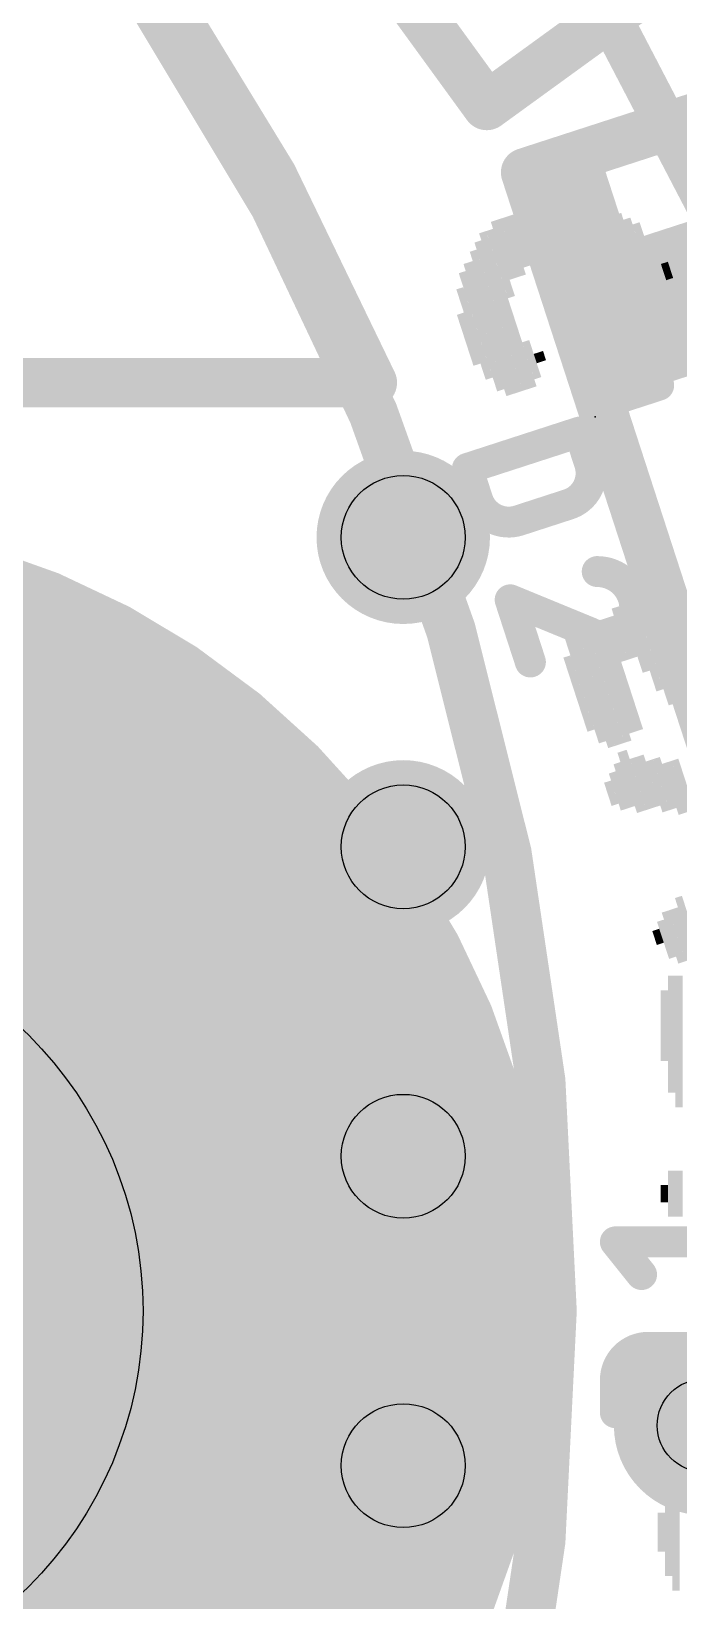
# Model space of a CAD drawing. Extents: x -30 to 92, y -59 to 43.
# Drawn here: x 22.1 to 24.75, y 20.4 to 26.84 of the extents above; entities that cross this region are included whole.
import ezdxf

# ---------------------------------------------------------------- set-up
doc = ezdxf.new("R2010")
doc.units = 0
for name, color, linetype in [('1', 12, 'CONTINUOUS'), ('16', 132, 'CONTINUOUS'), ('17', 110, 'CONTINUOUS'), ('18', 110, 'CONTINUOUS'), ('20', 53, 'CONTINUOUS'), ('21', 41, 'CONTINUOUS'), ('22', 40, 'CONTINUOUS'), ('24', 53, 'CONTINUOUS'), ('25', 253, 'CONTINUOUS'), ('29', 253, 'CONTINUOUS'), ('30', 253, 'CONTINUOUS'), ('31', 253, 'CONTINUOUS'), ('44', 253, 'CONTINUOUS')]:
    doc.layers.add(name, color=color, linetype=linetype)

# ---------------------------------------------------------------- blocks, each defined once
blk = doc.blocks.new('RECT')
blk.add_solid([(-0.5, -0.5), (0.5, -0.5), (-0.5, 0.5), (0.5, 0.5)])
blk = doc.blocks.new('ROUNDP')
at = {"const_width": 0.5}
blk.add_lwpolyline([(0, -0.25, 1), (0, 0.25, 1), (0, -0.25)], format="xyb", dxfattribs=at)
blk = doc.blocks.new('RECT195072X438912R100')
at = {"const_width": 0.6096}
blk.add_lwpolyline([(0.3048, -0.762), (0.3048, 0.762, 0.4142), (0, 1.0668), (0, 1.0668, 0.4142), (-0.3048, 0.762), (-0.3048, -0.762, 0.4142), (0, -1.0668), (0, -1.0668, 0.4142)], format="xyb", close=True, dxfattribs=at)
blk.add_solid([(-0.0254, -0.7874), (0.0254, -0.7874), (-0.0254, 0.7874), (0.0254, 0.7874)])
blk = doc.blocks.new('ROUNDV')
at = {"const_width": 0.5}
blk.add_lwpolyline([(0, -0.25, 1), (0, 0.25, 1), (0, -0.25)], format="xyb", dxfattribs=at)

msp = doc.modelspace()

# ---------------------------------------------------------------- linework, layer by layer
at = {"layer": '1', "const_width": 0.2032}
for points in [[(28.956, 21.59, 0.4142), (14.605, 35.941)], [(14.605, 33.655, 2.4142), (26.67, 21.59)], [(26.67, 21.59, 0.4142), (14.605, 33.655)], [(14.605, 7.239, 0.4142), (28.956, 21.59)]]:
    msp.add_lwpolyline(points, format="xyb", dxfattribs=at)
at = {"layer": '1', "const_width": 0.1778}
msp.add_lwpolyline([(25.0302, 25.822), (24.1412, 27.5298)], dxfattribs=at)
at = {"layer": '16', "const_width": 0.2032}
for points in [[(28.9878, 21.6218, 0.4142), (14.6685, 35.941)], [(14.605, 7.239, 0.4142), (28.9878, 21.6218)]]:
    msp.add_lwpolyline(points, format="xyb", dxfattribs=at)
at = {"layer": '20'}
for points, const_width in [([(18.415, 7.747, 0.762), (18.415, 35.433)], 0.2032), ([(23.495, 25.4, 0.6619), (5.715, 25.4)], 0.2032), ([(23.4482, 25.3802, 1), (23.5418, 25.4198)], 0.1016), ([(23.495, 25.3492, 1), (23.495, 25.4508)], 0.1016)]:
    msp.add_lwpolyline(points, format="xyb", dxfattribs=dict(at, const_width=const_width))
at = {"layer": '20', "const_width": 0.2032}
msp.add_lwpolyline([(23.495, 25.4), (20.955, 25.4)], dxfattribs=at)
at = {"layer": '20'}
for centre in [(23.622, 24.765), (23.622, 23.495), (23.622, 22.225), (23.622, 20.955)]:
    msp.add_circle(centre, 0.254, dxfattribs=at)
at = {"layer": '21'}
for points, const_width in [([(14.605, 7.239, 1), (14.605, 35.941, 1), (14.605, 7.239)], 0.2032), ([(14.605, 11.9631, 1), (14.605, 31.2169, 1), (14.605, 11.9631)], 0.2032), ([(23.9351, 26.5766, 1), (23.9938, 26.4957)], 0.1), ([(23.924, 26.5067, 1), (24.0049, 26.5655)], 0.1), ([(24.3448, 26.3879, 1), (24.3757, 26.2928)], 0.1), ([(24.3757, 26.2928, 1), (24.3448, 26.3879)], 0.1), ([(24.17, 26.2785, 1), (24.0749, 26.2476)], 0.1), ([(24.107, 26.3106, 1), (24.1379, 26.2155)], 0.1), ([(24.2002, 26.2883, 1), (24.1398, 26.2687)], 0.0635), ([(24.3904, 26.3501, 1), (24.33, 26.3305)], 0.0635), ([(24.37, 26.3101, 1), (24.3504, 26.3705)], 0.0635), ([(24.1602, 26.3087, 1), (24.1798, 26.2483)], 0.0635), ([(24.3262, 26.2241, 1), (24.2658, 26.2045)], 0.0635), ([(24.679, 25.3591, 1), (24.6594, 25.4195)], 0.0635), ([(24.4692, 25.3577, 1), (24.4888, 25.2973)], 0.0635), ([(24.5643, 25.3886, 1), (24.5839, 25.3282)], 0.0635), ([(24.5439, 25.3485, 1), (24.6043, 25.3682)], 0.0635), ([(24.5839, 25.3282, 1), (24.5643, 25.3886)], 0.0635), ([(24.639, 25.3795, 1), (24.6994, 25.3991)], 0.0635), ([(24.4488, 25.3176, 1), (24.5092, 25.3373)], 0.0635)]:
    msp.add_lwpolyline(points, format="xyb", dxfattribs=dict(at, const_width=const_width))
for points, const_width in [([(22.2011, 28.9632), (23.9645, 26.5361)], 0.2), ([(23.9645, 26.5361), (26.4134, 28.3154)], 0.2), ([(27.0013, 27.1985), (24.3602, 26.3403)], 0.2), ([(24.3602, 26.3403), (24.1225, 26.2631)], 0.2), ([(24.1225, 26.2631), (25.0495, 23.4099)], 0.2), ([(24.17, 26.2785), (24.3602, 26.3403)], 0.127), ([(24.479, 25.3275), (24.17, 26.2785)], 0.127), ([(24.3602, 26.3403), (24.6692, 25.3893)], 0.127), ([(24.296, 26.2143), (24.5741, 25.3584)], 0.127), ([(24.6692, 25.3893), (24.5741, 25.3584)], 0.127), ([(24.5741, 25.3584), (24.479, 25.3275)], 0.127)]:
    msp.add_lwpolyline(points, dxfattribs=dict(at, const_width=const_width))
at = {"layer": '24'}
msp.add_point((24.4094, 25.2603), dxfattribs=at)
at = {"layer": '25', "const_width": 0.127}
for points in [[(23.8853, 25.0478), (24.3443, 25.1969)], [(24.3443, 25.1969), (24.3857, 25.0694)], [(23.9267, 24.9203), (23.8853, 25.0478)], [(24.2996, 24.9005), (24.0956, 24.8342)], [(24.3859, 24.3747), (24.0605, 24.5086)], [(24.0605, 24.5086), (24.1433, 24.2536)], [(24.5991, 21.7394), (24.4919, 21.8735)], [(24.4919, 21.8735), (24.9745, 21.8735)], [(24.626, 21.4406), (24.8404, 21.4406)], [(24.4919, 21.1725), (24.4919, 21.3065)], [(24.9745, 21.1725), (24.4919, 21.1725)]]:
    msp.add_lwpolyline(points, dxfattribs=at)
at = {"layer": '25'}
for points, const_width in [([(24.3745, 25.2067, 1), (24.3141, 25.1871)], 0.0635), ([(24.3541, 25.1667, 1), (24.3344, 25.2271)], 0.0635), ([(24.2996, 24.9005, 0.4142), (24.3857, 25.0694)], 0.127), ([(24.4159, 25.0793, 1), (24.3555, 25.0596)], 0.0635), ([(23.9155, 25.0576, 1), (23.8551, 25.038)], 0.0635), ([(23.8755, 25.078, 1), (23.8951, 25.0176)], 0.0635), ([(24.3555, 25.0596, 1), (24.4159, 25.0793)], 0.0635), ([(23.9267, 24.9203, 0.4142), (24.0956, 24.8342)], 0.127), ([(23.9569, 24.9301, 1), (23.8965, 24.9105)], 0.0635), ([(23.8965, 24.9105, 1), (23.9569, 24.9301)], 0.0635), ([(24.2898, 24.9307, 1), (24.3094, 24.8703)], 0.0635), ([(24.3094, 24.8703, 1), (24.2898, 24.9307)], 0.0635), ([(24.0858, 24.8644, 1), (24.1054, 24.804)], 0.0635), ([(24.1054, 24.804, 1), (24.0858, 24.8644)], 0.0635), ([(24.4174, 24.6564, 1), (24.4175, 24.5929)], 0.0635), ([(24.565, 24.5175, 0.3252), (24.4174, 24.6246)], 0.127), ([(24.0725, 24.538, 1), (24.0484, 24.4793)], 0.0635), ([(24.0907, 24.5184, 1), (24.0303, 24.4988)], 0.0635), ([(24.4875, 24.3655, 0.4142), (24.565, 24.5175)], 0.127), ([(24.5952, 24.5273, 1), (24.5348, 24.5077)], 0.0635), ([(24.5348, 24.5077, 1), (24.5952, 24.5273)], 0.0635), ([(24.401, 24.4027, 1), (24.3708, 24.3468)], 0.0635), ([(24.3859, 24.3747, 0.2052), (24.4875, 24.3655)], 0.127), ([(24.3738, 24.3454, 1), (24.398, 24.4041)], 0.0635), ([(24.4777, 24.3957, 1), (24.4974, 24.3353)], 0.0635), ([(24.4974, 24.3353, 1), (24.4777, 24.3957)], 0.0635), ([(24.1131, 24.2438, 1), (24.1735, 24.2634)], 0.0635), ([(24.5167, 21.8933, 1), (24.4671, 21.8536)], 0.0635), ([(24.4919, 21.9052, 1), (24.4919, 21.8417)], 0.0635), ([(24.5744, 21.7196, 1), (24.6239, 21.7592)], 0.0635), ([(24.626, 21.4406, 0.4142), (24.4919, 21.3065)], 0.127), ([(24.626, 21.4723, 1), (24.626, 21.4088)], 0.0635), ([(24.626, 21.4088, 1), (24.626, 21.4723)], 0.0635), ([(24.5236, 21.3065, 1), (24.4602, 21.3065)], 0.0635), ([(24.4602, 21.3065, 1), (24.5236, 21.3065)], 0.0635), ([(24.4919, 21.2042, 1), (24.4919, 21.1407)], 0.0635), ([(24.4602, 21.1725, 1), (24.5236, 21.1725)], 0.0635)]:
    msp.add_lwpolyline(points, format="xyb", dxfattribs=dict(at, const_width=const_width))
at = {"layer": '29', "const_width": 0.3556}
for points in [[(23.622, 24.5872, 1), (23.622, 24.9428, 1), (23.622, 24.5872)], [(23.622, 23.3172, 1), (23.622, 23.6728, 1), (23.622, 23.3172)], [(23.622, 22.0472, 1), (23.622, 22.4028, 1), (23.622, 22.0472)], [(23.622, 20.7772, 1), (23.622, 21.1328, 1), (23.622, 20.7772)]]:
    msp.add_lwpolyline(points, format="xyb", dxfattribs=at)
at = {"layer": '30', "const_width": 0.3556}
for points in [[(23.622, 24.5872, 1), (23.622, 24.9428, 1), (23.622, 24.5872)], [(23.622, 23.3172, 1), (23.622, 23.6728, 1), (23.622, 23.3172)], [(23.622, 22.0472, 1), (23.622, 22.4028, 1), (23.622, 22.0472)], [(23.622, 20.7772, 1), (23.622, 21.1328, 1), (23.622, 20.7772)]]:
    msp.add_lwpolyline(points, format="xyb", dxfattribs=at)
at = {"layer": '44'}
for centre, radius in [((20.955, 21.59), 1.6), ((24.8539, 21.1201), 0.1905)]:
    msp.add_circle(centre, radius, dxfattribs=at)

# ---------------------------------------------------------------- block references
at = {"layer": '1', "xscale": 0.7, "yscale": 0.4, "rotation": 198}
msp.add_blockref('RECT', (25.0302, 25.822), dxfattribs=at)
at = {"layer": '17', "xscale": 6.35, "yscale": 6.35}
msp.add_blockref('ROUNDP', (20.955, 21.59), dxfattribs=at)
msp.add_blockref('ROUNDP', (20.955, 21.59), dxfattribs=at)
at = {"layer": '18', "xscale": 0.7366, "yscale": 0.7366}
msp.add_blockref('ROUNDV', (24.8539, 21.1201), dxfattribs=at)
msp.add_blockref('ROUNDV', (24.8539, 21.1201), dxfattribs=at)
at = {"layer": '22'}
for p, xscale, yscale, rotation in [((24.1768, 26.0394), 0.22, 0.04, 288), ((24.2764, 26.0402), 0.22, 0.03, 288), ((24.3049, 26.0495), 0.22, 0.03, 288), ((24.3428, 26.046), 0.25, 0.04, 288), ((24.3869, 26.0236), 0.26, 0.03, 288), ((24.4247, 26.0043), 0.32, 0.03, 288), ((24.0957, 25.9815), 0.22, 0.03, 288), ((24.1242, 25.9908), 0.22, 0.03, 288), ((24.1481, 26.0143), 0.19, 0.03, 288), ((24.2147, 26.0359), 0.19, 0.03, 288), ((24.2479, 26.031), 0.22, 0.03, 288), ((24.5166, 25.8186), 0.67, 0.03, 288), ((24.5498, 25.8136), 0.64, 0.03, 288), ((24.5893, 25.8054), 0.6, 0.04, 288), ((24.0508, 25.6988), 0.67, 0.03, 288), ((24.0207, 25.8888), 0.29, 0.03, 288), ((24.0385, 25.9472), 0.25, 0.04, 288), ((24.0718, 25.958), 0.25, 0.03, 288), ((24.6225, 25.8162), 0.54, 0.03, 288), ((24.6511, 25.8255), 0.48, 0.03, 288), ((24.027, 25.6753), 0.64, 0.03, 288), ((24.6796, 25.8348), 0.36, 0.03, 288), ((23.976, 25.6219), 0.57, 0.04, 288), ((24.0031, 25.6517), 0.61, 0.03, 288), ((24.7035, 25.8583), 0.07, 0.03, 288), ((23.9427, 25.6111), 0.51, 0.03, 288), ((23.9141, 25.6018), 0.39, 0.03, 288), ((24.2856, 25.5911), 0.38, 0.03, 288), ((24.3189, 25.6019), 0.38, 0.04, 288), ((24.3522, 25.6127), 0.38, 0.03, 288), ((24.3854, 25.6077), 0.35, 0.03, 288), ((24.2571, 25.5818), 0.32, 0.03, 288), ((24.4185, 25.6027), 0.32, 0.03, 288), ((24.5576, 25.5954), 0.22, 0.03, 288), ((23.8902, 25.5783), 0.22, 0.03, 288), ((24.4625, 25.5645), 0.22, 0.03, 288), ((24.4958, 25.5753), 0.22, 0.04, 288), ((24.5291, 25.5861), 0.22, 0.03, 288), ((24.1489, 25.4941), 0.16, 0.03, 288), ((24.1822, 25.5049), 0.04, 0.04, 288), ((24.7594, 24.2963), 0.51, 0.03, 288), ((24.7926, 24.2913), 0.54, 0.03, 288), ((24.5292, 24.3739), 0.22, 0.04, 288), ((24.5733, 24.3515), 0.29, 0.03, 288), ((24.6157, 24.3179), 0.38, 0.03, 288), ((24.6551, 24.2939), 0.45, 0.03, 288), ((24.6882, 24.2889), 0.48, 0.03, 288), ((24.7261, 24.2855), 0.51, 0.04, 288), ((24.7717, 24.4527), 0.16, 0.03, 288), ((24.4644, 24.1689), 0.51, 0.03, 288), ((24.4883, 24.1924), 0.48, 0.03, 288), ((24.5168, 24.2017), 0.48, 0.03, 288), ((24.5005, 24.3488), 0.19, 0.03, 288), ((24.3693, 24.138), 0.45, 0.03, 288), ((24.3978, 24.1472), 0.51, 0.03, 288), ((24.4311, 24.158), 0.51, 0.04, 288), ((24.3423, 24.1239), 0.32, 0.03, 288), ((24.5276, 23.7478), 0.19, 0.03, 288), ((24.5593, 23.7634), 0.26, 0.04, 288), ((24.5988, 23.7552), 0.22, 0.03, 288), ((24.6273, 23.7644), 0.22, 0.03, 288), ((24.6651, 23.7452), 0.22, 0.03, 288), ((24.6937, 23.7544), 0.22, 0.03, 288), ((24.7362, 23.7367), 0.22, 0.04, 288), ((24.7695, 23.7475), 0.22, 0.03, 288), ((24.4751, 23.715), 0.1, 0.03, 288), ((24.5037, 23.7243), 0.16, 0.03, 288), ((24.7904, 23.1655), 0.26, 0.03, 288), ((24.7015, 23.1156), 0.16, 0.03, 288), ((24.73, 23.1248), 0.22, 0.03, 288), ((24.7633, 23.1357), 0.22, 0.04, 288), ((24.6667, 23.1253), 0.06, 0.03, 288), ((24.7229, 22.7263), 0.48, 0.03, 270), ((24.7529, 22.6963), 0.54, 0.03, 270), ((24.6929, 22.7613), 0.29, 0.03, 270), ((24.7229, 22.0713), 0.19, 0.03, 270), ((24.7529, 22.0713), 0.19, 0.03, 270), ((24.6929, 22.0713), 0.07, 0.03, 270), ((24.7402, 20.6821), 0.48, 0.03, 270), ((24.7102, 20.6821), 0.36, 0.03, 270), ((24.6802, 20.6821), 0.16, 0.03, 270)]:
    msp.add_blockref('RECT', p, dxfattribs=dict(at, xscale=xscale, yscale=yscale, rotation=rotation))
at = {"layer": '29', "xscale": 0.9032, "yscale": 0.6032, "rotation": 198}
msp.add_blockref('RECT', (25.0302, 25.822), dxfattribs=at)
at = {"layer": '29', "xscale": 6.5532, "yscale": 6.5532}
msp.add_blockref('ROUNDP', (20.955, 21.59), dxfattribs=at)
at = {"layer": '30', "rotation": 288}
msp.add_blockref('RECT195072X438912R100', (26.1274, 26.4171), dxfattribs=at)
at = {"layer": '30', "xscale": 6.5532, "yscale": 6.5532}
msp.add_blockref('ROUNDP', (20.955, 21.59), dxfattribs=at)
at = {"layer": '31', "xscale": 0.3, "yscale": 0.6, "rotation": 108}
msp.add_blockref('RECT', (25.0302, 25.822), dxfattribs=at)

doc.saveas('drawing.dxf')
